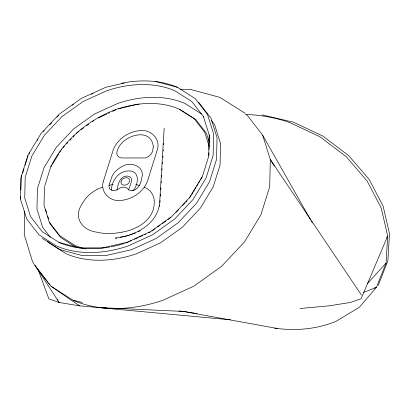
<?xml version="1.0" encoding="UTF-8"?>
<svg xmlns="http://www.w3.org/2000/svg" width="410" height="410" viewBox="0 0 410 410"><rect width="100%" height="100%" fill="white"/><g stroke="black" fill="none" stroke-linecap="round" stroke-linejoin="round"><path stroke-width="0.61" d="M20.5 198.988L20.982 177.422L27.982 155.098L41.092 133.434L59.235 114.164L81.272 98.426L105.713 87.294L131.118 81.446M20.705 196.4L20.633 199.583L26.727 218.986L38.976 234.822L56.554 246.02A113.954 83.589 -38.5 0 0 127.951 246.01L152.556 234.807L174.742 218.96L193.002 199.557L206.092 177.919L213.118 155.513L213.6 133.875L207.511 114.477L195.257 98.636L177.679 87.438A113.954 83.589 -38.5 0 0 131.625 81.646M20.848 190.04L21.115 177.945M24.677 211.498L24.251 234.643L32.267 260.862L34.481 265.024L49.856 284.899M44.454 186.883L44.039 205.492L49.277 222.174L59.814 235.791L74.927 245.421A97.995 71.883 -38.5 0 0 85.434 248.916M164.169 128.12L159.7 202.258C158.342 222.225 138.365 234.243 120.371 237.308M208.751 155.626L209.213 134.895M208.895 152.756L208.823 155.892L202.104 177.315M208.962 149.619L209.284 135.192L203.462 116.64M274.695 328.164A152.92 120.197 47.2 0 0 336.144 321.286L359.37 307.254L376.395 287.415L386.056 263.117L387.696 236.022L381.203 207.967L367.022 180.871L346.112 156.579L319.908 136.745L290.183 122.718A152.92 120.197 47.2 0 0 246.692 114.58M159.972 202.484L160.095 200.577M160.387 196.134L160.51 194.227M160.797 189.784L160.92 187.877M161.253 182.793L161.335 181.522M161.622 177.079L161.745 175.172M162.078 170.094L162.16 168.823M162.488 163.739L162.57 162.468M162.898 157.389L162.98 156.118M163.313 151.039L163.395 149.768M163.723 144.684L163.805 143.418M159.587 206.286L159.726 205.02M117.045 189.835C117.977 184.213 119.802 176.074 127.049 176.049C135.356 176.397 129.647 185.843 128.622 189.835C136.371 193.243 141.096 184.3 141.778 177.873C145.442 166.737 130.898 160.997 122.6 166.25C117.67 168.664 113.298 172.62 111.397 177.873C110.92 181.42 107.481 185.387 109.742 188.918C112.15 191.572 116.389 190.696 118.951 188.667A9.122 6.688 -38.5 0 1 121.816 187.283L125.147 187.17A9.153 6.714 -38.5 0 1 127.448 188.667L128.622 189.835M21.305 177.34L21.873 175.526M22.637 173.102L23.964 168.864M25.102 165.23L27.193 158.567M27.572 157.358L28.141 155.544M44.644 186.278L50.497 167.618M378.158 285.519L387.875 260.898L389.5 233.715L383.109 206.112L369.149 179.38L348.695 155.615L322.798 136.038L293.555 122.236L262.226 114.908M386.758 237.682L387.696 236.022L361.072 298.808L350.109 302.503L329.271 305.814L299.971 308.52M29.125 153.919L29.776 152.838M37.305 140.394L37.961 139.313M50.568 167.019C64.155 139.523 88.581 119.546 117.127 109.014L138.97 104.012M50.825 167.07L51.819 165.425M52.48 164.333L58.773 153.934M59.435 152.838L60.429 151.198M61.09 150.101L61.751 149.009M202.058 176.9L189.482 197.692L171.939 216.336L150.619 231.558L126.982 242.325L102.633 247.896M189.584 198.015L191.234 195.288M191.89 194.202L192.879 192.567M193.54 191.48L196.175 187.119M196.836 186.032L198.153 183.854M198.809 182.763L199.798 181.128M200.459 180.041L201.776 177.863M367.227 283.746L386.056 263.117M43.404 131.589L44.275 130.667M49.928 124.66L51.665 122.815M56.882 117.27L58.625 115.42M63.058 147.615L64.37 146.226M66.548 143.91L67.86 142.516M70.038 140.2L71.345 138.811M73.093 136.955L74.4 135.566M76.583 133.25L77.454 132.322M176.049 212.395L178.673 209.612M182.599 205.436L185.217 202.653M186.094 201.725L186.965 200.797M72.391 105.288L73.426 104.55M77.972 131.953L79.002 131.215M81.062 129.744L83.64 127.905M86.736 125.691L88.801 124.22M92.409 121.642L93.957 120.54M151.936 230.984L155.041 228.77M157.63 226.92L160.218 225.07M162.288 223.593L165.912 221.005M167.982 219.529L171.088 217.31M138.073 231.814L140.184 230.804M91.404 94.223L93.121 93.444M98.251 117.916L106.825 114.011M107.968 113.488L109.685 112.709M112.545 111.407L115.974 109.844M128.52 241.915L127.372 242.438A108.988 79.945 -38.5 0 1 125.516 243.053M129.668 241.393L131.39 240.608M134.26 239.302L137.704 237.733M138.846 237.211L142.864 235.381M144.587 234.597L145.734 234.074M148.604 232.767L150.326 231.988M363.27 292.54L376.395 287.415L374.545 287.928M102.433 187.252C93.808 189.948 86.254 196.088 81.99 204.077C73.103 217.387 81.846 230.066 96.504 232.132A66.517 48.79 -38.5 0 0 122.036 232.132M135.413 232.982L129.437 235.084M126.71 235.929L128.345 235.422M109.127 185.335L111.361 184.797A66.517 48.79 -38.5 0 1 113.032 184.469M122.036 232.132C136.55 229.697 153.258 220.436 154.16 204.067A25.717 18.865 -38.5 0 0 154.109 199.532C153.422 194.027 149.547 189.077 144.269 187.257M126.095 236.078L115.307 238.189L116.87 237.974M180.472 89.19L190.809 89.503L219.862 97.39L245.021 113.216M102.879 247.881L79.55 247.886L58.758 242.336M100.399 307.618L183.311 311.421L194.688 313.199M38.12 269.529L48.841 298.813L59.158 302.503L79.427 305.819L230.589 319.826M75.061 300.535L73.154 300.34L51.086 286.282L48.78 283.3M178.852 310.975L183.311 311.421L277.724 328.553M195.954 313.399L197.215 313.594M82.389 302.493L73.154 300.34A143.059 104.939 -38.5 0 0 162.785 300.325L193.674 286.262L221.528 266.372L244.452 242.013L260.883 214.84L269.703 186.719L270.313 159.551L262.666 135.197L247.281 115.312L245.129 113.939M104.56 307.659L108.26 308.52M155.697 81.482L177.376 87.274M60.126 249.7L81.81 255.486L106.236 255.481L131.528 249.69L156.087 238.507L178.237 222.691L196.462 203.324L209.53 181.722L216.541 159.357L217.044 137.647L210.93 118.136L198.604 102.192M139.595 185.571L136.889 184.797A66.517 48.79 -38.5 0 0 135.766 184.546M201.52 114L184.956 103.448A107.384 78.771 -38.5 0 0 117.675 103.458L94.49 114.016L73.58 128.945L56.375 147.231L44.039 167.623L37.418 188.738L36.962 209.131L42.701 227.412L50.399 237.359M75.389 246.876L60.711 237.523L50.107 223.819L49.733 222.62M60.003 249.659L42.322 238.379M51.086 286.282L79.427 305.819L78.474 304.958M47.709 241.485L48.995 242.817L66.266 253.821A111.961 82.128 -38.5 0 0 136.412 253.81L160.582 242.802L182.383 227.237L200.321 208.172L213.185 186.914L220.083 164.902L220.559 143.643L214.573 124.584L211.468 120.566M203.832 116.988L191.742 101.49L174.932 90.784A108.988 79.945 -38.5 0 0 106.646 90.789L83.117 101.506L61.895 116.66L44.434 135.218L31.913 155.918L25.194 177.34L24.733 198.035L30.56 216.593L42.276 231.742L59.086 242.448A108.988 79.945 -38.5 0 0 103.135 247.988M48.38 242.002L49.154 243.007M36.09 266.895L48.011 282.305M361.4 294.985L270.313 159.551L274.316 166.086M36.049 266.93L59.158 302.503L58.579 301.376M262.666 135.197L310.806 220.185M311.436 221.297L312.379 222.963M57.415 299.115L57.994 300.243M209.325 142.403L206.502 133.414L195.903 119.71L180.697 110.023A98.579 72.314 -38.5 0 0 179.585 109.557M209.228 146.601L204.739 132.302L194.202 118.68L179.088 109.05A97.995 71.883 -38.5 0 0 118.311 108.855M45.592 209.433L46.535 212.431M47.662 216.029L48.605 219.027M35.322 265.178L35.706 266.397M124.276 243.448A108.988 79.945 -38.5 0 1 111.151 246.748M109.906 246.979A108.988 79.945 -38.5 0 1 103.745 247.917M121.79 83.23A113.954 83.589 -38.5 0 1 124.271 82.753M132.368 190.512A3.224 2.368 -38.5 0 0 133.506 189.979L133.762 189.794A2.896 2.122 -38.5 0 0 134.987 188.113C138.672 181.041 139.036 170.975 128.668 170.878C119.341 170.965 112.658 179.365 111.54 188.113A3.285 2.409 -38.5 0 0 111.95 190.266M103.443 181.066C99.855 191.193 109.096 201.284 119.377 200.505C131.385 200.09 143.162 192.403 147.503 181.066L157.255 149.988C160.843 139.861 151.603 129.765 141.327 130.549C129.319 130.964 117.542 138.647 113.196 149.988L103.443 181.066M121.078 181.456C119.91 187.042 128.694 185.776 129.437 181.456C130.605 175.864 121.816 177.13 121.078 181.456M153.314 146.734L152.669 150.521A7.867 5.771 -38.5 0 1 151.428 153.56L148.943 156.205L145.683 157.958L121.862 157.958C119.279 157.983 116.722 155.928 116.824 153.217A7.334 5.376 -38.5 0 1 117.45 150.521C121.268 135.607 151.269 125.942 153.314 146.734"/></g></svg>
